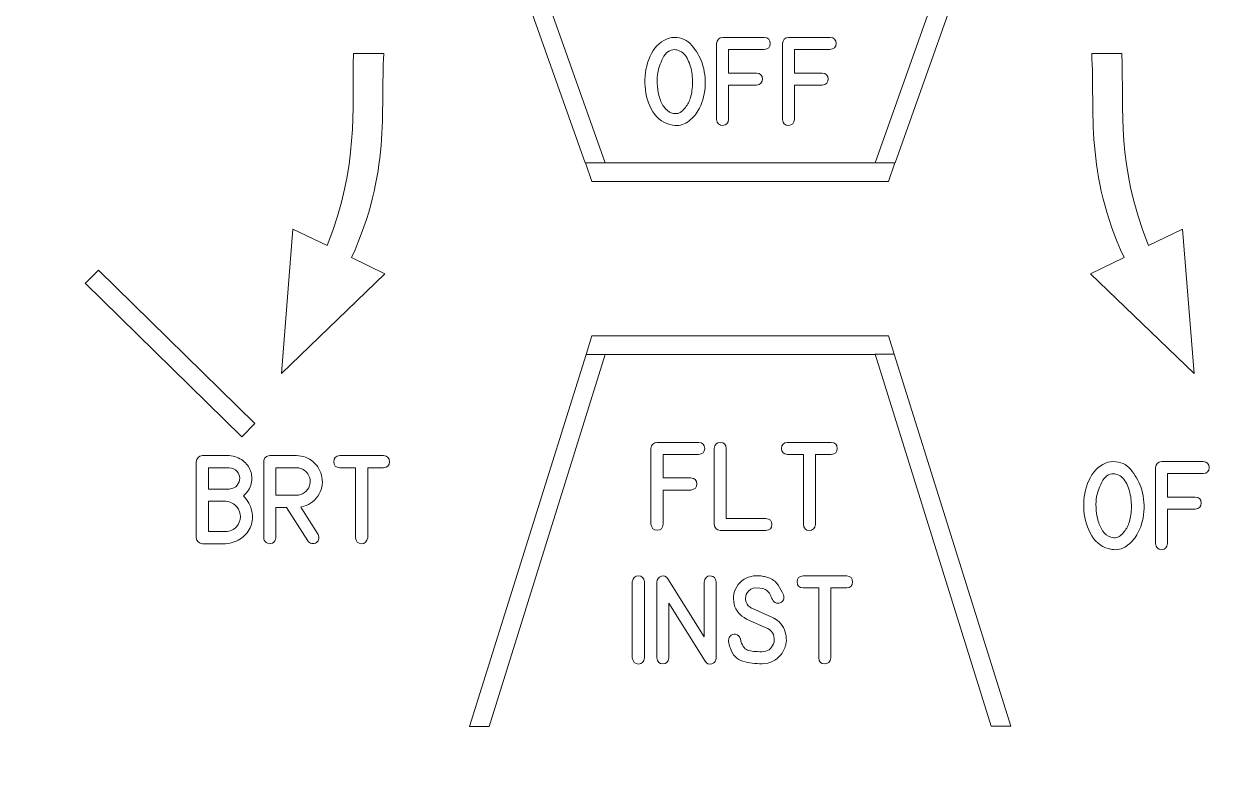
# Model space of a CAD drawing. Header units: millimetres. Extents: x -202 to 440, y -81 to 100.
# Drawn here: x -102 to -54.3, y -3.14 to 27.09 of the extents above; entities that cross this region are included whole.
import ezdxf

# ---------------------------------------------------------------- set-up
doc = ezdxf.new("R2010")
doc.units = ezdxf.units.MM
doc.header["$MEASUREMENT"] = 0
doc.layers.add('Cut', color=7, linetype='Continuous')
doc.layers.add('Engrave', color=7, linetype='Continuous')

msp = doc.modelspace()

# ---------------------------------------------------------------- linework, layer by layer
at = {"layer": 'Cut', "color": 250, "lineweight": 9}
msp.add_open_spline([(-1.0952, 97.6658), (-1.0954, 98.0639), (-1.2538, 98.4456), (-1.5355, 98.7269), (-1.5355, 98.7269), (-1.8171, 99.0082), (-2.1971, 99.1661), (-2.5952, 99.1658), (-2.5952, 99.1658), (-2.5952, 99.1658), (-144.0452, 99.1658), (-144.0452, 99.1658), (-144.0452, 99.1658), (-144.4432, 99.1656), (-144.8249, 99.0072), (-145.1062, 98.7255), (-145.1062, 98.7255), (-145.3875, 98.4439), (-145.5454, 98.0639), (-145.5452, 97.6658), (-145.5452, 97.6658), (-145.5452, 97.6658), (-145.5452, 93.1783), (-145.5452, 93.1783), (-145.5452, 93.1783), (-145.5449, 92.7802), (-145.3865, 92.3986), (-145.1049, 92.1173), (-145.1049, 92.1173), (-144.8232, 91.836), (-144.4432, 91.6781), (-144.0452, 91.6783), (-144.0452, 91.6783), (-144.0452, 91.6783), (-141.5827, 91.6783), (-141.5827, 91.6783), (-141.5827, 91.6783), (-139.4391, 91.6783), (-137.4583, 90.5347), (-136.3865, 88.6783), (-136.3865, 88.6783), (-135.3147, 86.8219), (-135.3147, 84.5347), (-136.3865, 82.6783), (-136.3865, 82.6783), (-137.4583, 80.8219), (-139.4391, 79.6783), (-141.5827, 79.6783), (-141.5827, 79.6783), (-141.5827, 79.6783), (-144.0452, 79.6783), (-144.0452, 79.6783), (-144.0452, 79.6783), (-144.4432, 79.6781), (-144.8249, 79.5197), (-145.1062, 79.238), (-145.1062, 79.238), (-145.3875, 78.9564), (-145.5454, 78.5764), (-145.5452, 78.1783), (-145.5452, 78.1783), (-145.5452, 78.1783), (-145.5452, 16.9783), (-145.5452, 16.9783), (-145.5452, 16.9783), (-145.5449, 16.5802), (-145.3865, 16.1986), (-145.1049, 15.9173), (-145.1049, 15.9173), (-144.8232, 15.636), (-144.4432, 15.4781), (-144.0452, 15.4783), (-144.0452, 15.4783), (-144.0452, 15.4783), (-141.5827, 15.4783), (-141.5827, 15.4783), (-141.5827, 15.4783), (-139.4391, 15.4783), (-137.4583, 14.3347), (-136.3865, 12.4783), (-136.3865, 12.4783), (-135.3147, 10.6219), (-135.3147, 8.3347), (-136.3865, 6.4783), (-136.3865, 6.4783), (-137.4583, 4.6219), (-139.4391, 3.4783), (-141.5827, 3.4783), (-141.5827, 3.4783), (-141.5827, 3.4783), (-144.0452, 3.4783), (-144.0452, 3.4783), (-144.0452, 3.4783), (-144.4432, 3.4781), (-144.8249, 3.3197), (-145.1062, 3.038), (-145.1062, 3.038), (-145.3875, 2.7564), (-145.5454, 2.3764), (-145.5452, 1.9783), (-145.5452, 1.9783), (-145.5452, 1.9783), (-145.5452, -59.2217), (-145.5452, -59.2217), (-145.5452, -59.2217), (-145.5449, -59.6198), (-145.3865, -60.0014), (-145.1049, -60.2827), (-145.1049, -60.2827), (-144.8232, -60.564), (-144.4432, -60.7219), (-144.0452, -60.7217), (-144.0452, -60.7217), (-144.0452, -60.7217), (-141.5827, -60.7217), (-141.5827, -60.7217), (-141.5827, -60.7217), (-139.4391, -60.7217), (-137.4583, -61.8653), (-136.3865, -63.7217), (-136.3865, -63.7217), (-135.3147, -65.5781), (-135.3147, -67.8653), (-136.3865, -69.7217), (-136.3865, -69.7217), (-137.4583, -71.5781), (-139.4391, -72.7217), (-141.5827, -72.7217), (-141.5827, -72.7217), (-141.5827, -72.7217), (-144.0452, -72.7217), (-144.0452, -72.7217), (-144.0452, -72.7217), (-144.4432, -72.7219), (-144.8249, -72.8803), (-145.1062, -73.162), (-145.1062, -73.162), (-145.3875, -73.4436), (-145.5454, -73.8236), (-145.5452, -74.2217), (-145.5452, -74.2217), (-145.5452, -74.2217), (-145.5452, -78.7092), (-145.5452, -78.7092), (-145.5452, -78.7092), (-145.5449, -79.1073), (-145.3865, -79.4889), (-145.1049, -79.7702), (-145.1049, -79.7702), (-144.8232, -80.0515), (-144.4432, -80.2094), (-144.0452, -80.2092), (-144.0452, -80.2092), (-144.0452, -80.2092), (-2.5952, -80.2092), (-2.5952, -80.2092), (-2.5952, -80.2092), (-2.1971, -80.2089), (-1.8154, -80.0505), (-1.5341, -79.7689), (-1.5341, -79.7689), (-1.2528, -79.4872), (-1.0949, -79.1073), (-1.0952, -78.7092), (-1.0952, -78.7092), (-1.0952, -78.7092), (-1.0952, -74.2217), (-1.0952, -74.2217), (-1.0952, -74.2217), (-1.0954, -73.8236), (-1.2538, -73.4419), (-1.5355, -73.1606), (-1.5355, -73.1606), (-1.8171, -72.8793), (-2.1971, -72.7214), (-2.5952, -72.7217), (-2.5952, -72.7217), (-2.5952, -72.7217), (-5.0577, -72.7217), (-5.0577, -72.7217), (-5.0577, -72.7217), (-7.2013, -72.7217), (-9.182, -71.5781), (-10.2538, -69.7217), (-10.2538, -69.7217), (-11.3256, -67.8653), (-11.3256, -65.5781), (-10.2538, -63.7217), (-10.2538, -63.7217), (-9.182, -61.8653), (-7.2013, -60.7217), (-5.0577, -60.7217), (-5.0577, -60.7217), (-5.0577, -60.7217), (-2.5952, -60.7217), (-2.5952, -60.7217), (-2.5952, -60.7217), (-2.1971, -60.7214), (-1.8154, -60.563), (-1.5341, -60.2814), (-1.5341, -60.2814), (-1.2528, -59.9997), (-1.0949, -59.6198), (-1.0952, -59.2217), (-1.0952, -59.2217), (-1.0952, -59.2217), (-1.0952, 1.9783), (-1.0952, 1.9783), (-1.0952, 1.9783), (-1.0954, 2.3764), (-1.2538, 2.7581), (-1.5355, 3.0394), (-1.5355, 3.0394), (-1.8171, 3.3207), (-2.1971, 3.4786), (-2.5952, 3.4783), (-2.5952, 3.4783), (-2.5952, 3.4783), (-5.0577, 3.4783), (-5.0577, 3.4783), (-5.0577, 3.4783), (-7.2013, 3.4783), (-9.182, 4.6219), (-10.2538, 6.4783), (-10.2538, 6.4783), (-11.3256, 8.3347), (-11.3256, 10.6219), (-10.2538, 12.4783), (-10.2538, 12.4783), (-9.182, 14.3347), (-7.2013, 15.4783), (-5.0577, 15.4783), (-5.0577, 15.4783), (-5.0577, 15.4783), (-2.5952, 15.4783), (-2.5952, 15.4783), (-2.5952, 15.4783), (-2.1971, 15.4786), (-1.8154, 15.637), (-1.5341, 15.9186), (-1.5341, 15.9186), (-1.2528, 16.2003), (-1.0949, 16.5802), (-1.0952, 16.9783), (-1.0952, 16.9783), (-1.0952, 16.9783), (-1.0952, 78.1783), (-1.0952, 78.1783), (-1.0952, 78.1783), (-1.0954, 78.5764), (-1.2538, 78.9581), (-1.5355, 79.2394), (-1.5355, 79.2394), (-1.8171, 79.5207), (-2.1971, 79.6786), (-2.5952, 79.6783), (-2.5952, 79.6783), (-2.5952, 79.6783), (-5.0577, 79.6783), (-5.0577, 79.6783), (-5.0577, 79.6783), (-7.2013, 79.6783), (-9.182, 80.8219), (-10.2538, 82.6783), (-10.2538, 82.6783), (-11.3256, 84.5347), (-11.3256, 86.8219), (-10.2538, 88.6783), (-10.2538, 88.6783), (-9.182, 90.5347), (-7.2013, 91.6783), (-5.0577, 91.6783), (-5.0577, 91.6783), (-5.0577, 91.6783), (-2.5952, 91.6783), (-2.5952, 91.6783), (-2.5952, 91.6783), (-2.1971, 91.6786), (-1.8154, 91.837), (-1.5341, 92.1186), (-1.5341, 92.1186), (-1.2528, 92.4003), (-1.0949, 92.7802), (-1.0952, 93.1783), (-1.0952, 93.1783), (-1.0952, 93.1783), (-1.0952, 97.6658), (-1.0952, 97.6658)], degree=3, knots=[0, 0, 0, 0, 0.0136986, 0.0136986, 0.0136986, 0.0136986, 0.0273973, 0.0273973, 0.0273973, 0.0273973, 0.0410959, 0.0410959, 0.0410959, 0.0410959, 0.0547945, 0.0547945, 0.0547945, 0.0547945, 0.0684932, 0.0684932, 0.0684932, 0.0684932, 0.0821918, 0.0821918, 0.0821918, 0.0821918, 0.0958904, 0.0958904, 0.0958904, 0.0958904, 0.109589, 0.109589, 0.109589, 0.109589, 0.1232877, 0.1232877, 0.1232877, 0.1232877, 0.1369863, 0.1369863, 0.1369863, 0.1369863, 0.1506849, 0.1506849, 0.1506849, 0.1506849, 0.1643836, 0.1643836, 0.1643836, 0.1643836, 0.1780822, 0.1780822, 0.1780822, 0.1780822, 0.1917808, 0.1917808, 0.1917808, 0.1917808, 0.2054795, 0.2054795, 0.2054795, 0.2054795, 0.2191781, 0.2191781, 0.2191781, 0.2191781, 0.2328767, 0.2328767, 0.2328767, 0.2328767, 0.2465753, 0.2465753, 0.2465753, 0.2465753, 0.260274, 0.260274, 0.260274, 0.260274, 0.2739726, 0.2739726, 0.2739726, 0.2739726, 0.2876712, 0.2876712, 0.2876712, 0.2876712, 0.3013699, 0.3013699, 0.3013699, 0.3013699, 0.3150685, 0.3150685, 0.3150685, 0.3150685, 0.3287671, 0.3287671, 0.3287671, 0.3287671, 0.3424658, 0.3424658, 0.3424658, 0.3424658, 0.3561644, 0.3561644, 0.3561644, 0.3561644, 0.369863, 0.369863, 0.369863, 0.369863, 0.3835616, 0.3835616, 0.3835616, 0.3835616, 0.3972603, 0.3972603, 0.3972603, 0.3972603, 0.4109589, 0.4109589, 0.4109589, 0.4109589, 0.4246575, 0.4246575, 0.4246575, 0.4246575, 0.4383562, 0.4383562, 0.4383562, 0.4383562, 0.4520548, 0.4520548, 0.4520548, 0.4520548, 0.4657534, 0.4657534, 0.4657534, 0.4657534, 0.4794521, 0.4794521, 0.4794521, 0.4794521, 0.4931507, 0.4931507, 0.4931507, 0.4931507, 0.5068493, 0.5068493, 0.5068493, 0.5068493, 0.5205479, 0.5205479, 0.5205479, 0.5205479, 0.5342466, 0.5342466, 0.5342466, 0.5342466, 0.5479452, 0.5479452, 0.5479452, 0.5479452, 0.5616438, 0.5616438, 0.5616438, 0.5616438, 0.5753425, 0.5753425, 0.5753425, 0.5753425, 0.5890411, 0.5890411, 0.5890411, 0.5890411, 0.6027397, 0.6027397, 0.6027397, 0.6027397, 0.6164384, 0.6164384, 0.6164384, 0.6164384, 0.630137, 0.630137, 0.630137, 0.630137, 0.6438356, 0.6438356, 0.6438356, 0.6438356, 0.6575342, 0.6575342, 0.6575342, 0.6575342, 0.6712329, 0.6712329, 0.6712329, 0.6712329, 0.6849315, 0.6849315, 0.6849315, 0.6849315, 0.6986301, 0.6986301, 0.6986301, 0.6986301, 0.7123288, 0.7123288, 0.7123288, 0.7123288, 0.7260274, 0.7260274, 0.7260274, 0.7260274, 0.739726, 0.739726, 0.739726, 0.739726, 0.7534247, 0.7534247, 0.7534247, 0.7534247, 0.7671233, 0.7671233, 0.7671233, 0.7671233, 0.7808219, 0.7808219, 0.7808219, 0.7808219, 0.7945205, 0.7945205, 0.7945205, 0.7945205, 0.8082192, 0.8082192, 0.8082192, 0.8082192, 0.8219178, 0.8219178, 0.8219178, 0.8219178, 0.8356164, 0.8356164, 0.8356164, 0.8356164, 0.8493151, 0.8493151, 0.8493151, 0.8493151, 0.8630137, 0.8630137, 0.8630137, 0.8630137, 0.8767123, 0.8767123, 0.8767123, 0.8767123, 0.890411, 0.890411, 0.890411, 0.890411, 0.9041096, 0.9041096, 0.9041096, 0.9041096, 0.9178082, 0.9178082, 0.9178082, 0.9178082, 0.9315068, 0.9315068, 0.9315068, 0.9315068, 0.9452055, 0.9452055, 0.9452055, 0.9452055, 0.9589041, 0.9589041, 0.9589041, 0.9589041, 0.9726027, 0.9726027, 0.9726027, 0.9726027, 1, 1, 1, 1], dxfattribs=at)
at = {"layer": 'Engrave', "color": 254, "lineweight": 9}
for points in [[(-79.5255, 21.5179), (-79.5255, 21.5179), (-89.5076, 49.6682), (-89.5076, 49.6682), (-89.5076, 49.6682), (-89.5076, 49.6682), (-88.7112, 49.6667), (-88.7112, 49.6667), (-88.7112, 49.6667), (-88.7112, 49.6667), (-78.7246, 21.5224), (-78.7246, 21.5224), (-78.7246, 21.5224), (-78.7246, 21.5224), (-79.5255, 21.5179), (-79.5255, 21.5179)], [(-67.1148, 21.5179), (-67.1148, 21.5179), (-57.1327, 49.6682), (-57.1327, 49.6682), (-57.1327, 49.6682), (-57.1327, 49.6682), (-57.9291, 49.6667), (-57.9291, 49.6667), (-57.9291, 49.6667), (-57.9291, 49.6667), (-67.9157, 21.5224), (-67.9157, 21.5224), (-67.9157, 21.5224), (-67.9157, 21.5224), (-67.1148, 21.5179), (-67.1148, 21.5179)], [(-79.4897, 13.8382), (-79.4897, 13.8382), (-78.7246, 13.8388), (-78.7246, 13.8388), (-78.7246, 13.8388), (-78.7246, 13.8388), (-83.3753, -1.0694), (-83.3753, -1.0694), (-83.3753, -1.0694), (-83.3753, -1.0694), (-84.1653, -1.0694), (-84.1653, -1.0694), (-84.1653, -1.0694), (-84.1653, -1.0694), (-79.4897, 13.8382), (-79.4897, 13.8382)], [(-67.1547, 13.8513), (-67.1547, 13.8513), (-67.9198, 13.8519), (-67.9198, 13.8519), (-67.9198, 13.8519), (-67.9198, 13.8519), (-63.2691, -1.0563), (-63.2691, -1.0563), (-63.2691, -1.0563), (-63.2691, -1.0563), (-62.4791, -1.0563), (-62.4791, -1.0563), (-62.4791, -1.0563), (-62.4791, -1.0563), (-67.1547, 13.8513), (-67.1547, 13.8513)]]:
    msp.add_open_spline(points, degree=3, knots=[0, 0, 0, 0, 0.2, 0.2, 0.2, 0.2, 0.4, 0.4, 0.4, 0.4, 0.6, 0.6, 0.6, 0.6, 1, 1, 1, 1], dxfattribs=at)
at = {"layer": 'Engrave', "color": 240, "lineweight": 9}
for points, knots in [([(-74.8483, 25.5298), (-74.743, 25.2117), (-74.703, 24.8819), (-74.7289, 24.5397), (-74.7289, 24.5397), (-74.7548, 24.1975), (-74.8488, 23.8853), (-75.0105, 23.6025), (-75.0105, 23.6025), (-75.1128, 23.4267), (-75.2522, 23.2774), (-75.4292, 23.1545), (-75.4292, 23.1545), (-75.6061, 23.0316), (-75.8013, 22.9887), (-76.0148, 23.0257), (-76.0148, 23.0257), (-76.3628, 23.0863), (-76.6292, 23.268), (-76.8138, 23.5696), (-76.8138, 23.5696), (-76.999, 23.8718), (-77.1048, 24.2081), (-77.1319, 24.5785), (-77.1319, 24.5785), (-77.1589, 24.9489), (-77.1089, 25.3093), (-76.9819, 25.6609), (-76.9819, 25.6609), (-76.8549, 26.0125), (-76.6527, 26.2677), (-76.3746, 26.4276), (-76.3746, 26.4276), (-76.2393, 26.5058), (-76.0971, 26.5446), (-75.9495, 26.5446), (-75.9495, 26.5446), (-75.6667, 26.5446), (-75.4362, 26.4382), (-75.2569, 26.2253), (-75.2569, 26.2253), (-75.0776, 26.0119), (-74.9417, 25.7803), (-74.8483, 25.5298)], [0, 0, 0, 0, 0.0833333, 0.0833333, 0.0833333, 0.0833333, 0.1666667, 0.1666667, 0.1666667, 0.1666667, 0.25, 0.25, 0.25, 0.25, 0.3333333, 0.3333333, 0.3333333, 0.3333333, 0.4166667, 0.4166667, 0.4166667, 0.4166667, 0.5, 0.5, 0.5, 0.5, 0.5833333, 0.5833333, 0.5833333, 0.5833333, 0.6666667, 0.6666667, 0.6666667, 0.6666667, 0.75, 0.75, 0.75, 0.75, 0.8333333, 0.8333333, 0.8333333, 0.8333333, 1, 1, 1, 1]), ([(-74.2662, 23.2615), (-74.2662, 23.2615), (-74.2662, 26.3), (-74.2662, 26.3), (-74.2662, 26.3), (-74.2456, 26.4517), (-74.1639, 26.5334), (-74.0216, 26.5446), (-74.0216, 26.5446), (-74.0216, 26.5446), (-72.3542, 26.5446), (-72.3542, 26.5446), (-72.3542, 26.5446), (-72.1949, 26.5323), (-72.1149, 26.4505), (-72.1149, 26.3006), (-72.1149, 26.3006), (-72.1149, 26.1513), (-72.196, 26.0707), (-72.3577, 26.0607), (-72.3577, 26.0607), (-72.3577, 26.0607), (-73.7823, 26.0607), (-73.7823, 26.0607), (-73.7823, 26.0607), (-73.7823, 26.0607), (-73.7823, 25.1182), (-73.7823, 25.1182), (-73.7823, 25.1182), (-73.7823, 25.1182), (-72.6711, 25.1182), (-72.6711, 25.1182), (-72.6711, 25.1182), (-72.5129, 25.1071), (-72.4324, 25.0295), (-72.43, 24.886), (-72.43, 24.886), (-72.4277, 24.7425), (-72.5082, 24.6585), (-72.6711, 24.6344), (-72.6711, 24.6344), (-72.6711, 24.6344), (-73.7823, 24.6344), (-73.7823, 24.6344), (-73.7823, 24.6344), (-73.7823, 24.6344), (-73.7823, 23.2615), (-73.7823, 23.2615), (-73.7823, 23.2615), (-73.7935, 23.1033), (-73.8717, 23.0228), (-74.0157, 23.0204), (-74.0157, 23.0204), (-74.1598, 23.0181), (-74.2433, 23.0986), (-74.2662, 23.2615)], [0, 0, 0, 0, 0.0666667, 0.0666667, 0.0666667, 0.0666667, 0.1333333, 0.1333333, 0.1333333, 0.1333333, 0.2, 0.2, 0.2, 0.2, 0.2666667, 0.2666667, 0.2666667, 0.2666667, 0.3333333, 0.3333333, 0.3333333, 0.3333333, 0.4, 0.4, 0.4, 0.4, 0.4666667, 0.4666667, 0.4666667, 0.4666667, 0.5333333, 0.5333333, 0.5333333, 0.5333333, 0.6, 0.6, 0.6, 0.6, 0.6666667, 0.6666667, 0.6666667, 0.6666667, 0.7333333, 0.7333333, 0.7333333, 0.7333333, 0.8, 0.8, 0.8, 0.8, 0.8666667, 0.8666667, 0.8666667, 0.8666667, 1, 1, 1, 1]), ([(-71.6328, 23.2615), (-71.6328, 23.2615), (-71.6328, 26.3), (-71.6328, 26.3), (-71.6328, 26.3), (-71.6122, 26.4517), (-71.5305, 26.5334), (-71.3882, 26.5446), (-71.3882, 26.5446), (-71.3882, 26.5446), (-69.7208, 26.5446), (-69.7208, 26.5446), (-69.7208, 26.5446), (-69.5615, 26.5323), (-69.4815, 26.4505), (-69.4815, 26.3006), (-69.4815, 26.3006), (-69.4815, 26.1513), (-69.5626, 26.0707), (-69.7243, 26.0607), (-69.7243, 26.0607), (-69.7243, 26.0607), (-71.1489, 26.0607), (-71.1489, 26.0607), (-71.1489, 26.0607), (-71.1489, 26.0607), (-71.1489, 25.1182), (-71.1489, 25.1182), (-71.1489, 25.1182), (-71.1489, 25.1182), (-70.0377, 25.1182), (-70.0377, 25.1182), (-70.0377, 25.1182), (-69.8795, 25.1071), (-69.799, 25.0295), (-69.7966, 24.886), (-69.7966, 24.886), (-69.7943, 24.7425), (-69.8748, 24.6585), (-70.0377, 24.6344), (-70.0377, 24.6344), (-70.0377, 24.6344), (-71.1489, 24.6344), (-71.1489, 24.6344), (-71.1489, 24.6344), (-71.1489, 24.6344), (-71.1489, 23.2615), (-71.1489, 23.2615), (-71.1489, 23.2615), (-71.1601, 23.1033), (-71.2383, 23.0228), (-71.3823, 23.0204), (-71.3823, 23.0204), (-71.5264, 23.0181), (-71.6099, 23.0986), (-71.6328, 23.2615)], [0, 0, 0, 0, 0.0666667, 0.0666667, 0.0666667, 0.0666667, 0.1333333, 0.1333333, 0.1333333, 0.1333333, 0.2, 0.2, 0.2, 0.2, 0.2666667, 0.2666667, 0.2666667, 0.2666667, 0.3333333, 0.3333333, 0.3333333, 0.3333333, 0.4, 0.4, 0.4, 0.4, 0.4666667, 0.4666667, 0.4666667, 0.4666667, 0.5333333, 0.5333333, 0.5333333, 0.5333333, 0.6, 0.6, 0.6, 0.6, 0.6666667, 0.6666667, 0.6666667, 0.6666667, 0.7333333, 0.7333333, 0.7333333, 0.7333333, 0.8, 0.8, 0.8, 0.8, 0.8666667, 0.8666667, 0.8666667, 0.8666667, 1, 1, 1, 1]), ([(-75.9354, 26.0554), (-76.1465, 26.0554), (-76.3064, 25.942), (-76.4151, 25.7144), (-76.4151, 25.7144), (-76.5239, 25.4869), (-76.5921, 25.2929), (-76.6209, 25.1323), (-76.6209, 25.1323), (-76.6427, 25.0148), (-76.6509, 24.8731), (-76.645, 24.7067), (-76.645, 24.7067), (-76.6392, 24.5403), (-76.615, 24.3757), (-76.5727, 24.2134), (-76.5727, 24.2134), (-76.5304, 24.0505), (-76.4663, 23.9041), (-76.3816, 23.7742), (-76.3816, 23.7742), (-76.2964, 23.6437), (-76.1853, 23.5572), (-76.0477, 23.5149), (-76.0477, 23.5149), (-75.8866, 23.4643), (-75.7478, 23.4961), (-75.6314, 23.6101), (-75.6314, 23.6101), (-75.515, 23.7248), (-75.4268, 23.8459), (-75.3668, 23.9747), (-75.3668, 23.9747), (-75.3063, 24.107), (-75.2645, 24.2798), (-75.2422, 24.495), (-75.2422, 24.495), (-75.2198, 24.7096), (-75.2251, 24.9242), (-75.2575, 25.1382), (-75.2575, 25.1382), (-75.2904, 25.3522), (-75.3545, 25.5451), (-75.4497, 25.7168), (-75.4497, 25.7168), (-75.545, 25.8884), (-75.6808, 25.9978), (-75.856, 26.0448), (-75.856, 26.0448), (-75.8789, 26.0519), (-75.9054, 26.0554), (-75.9354, 26.0554)], [0, 0, 0, 0, 0.0714286, 0.0714286, 0.0714286, 0.0714286, 0.1428571, 0.1428571, 0.1428571, 0.1428571, 0.2142857, 0.2142857, 0.2142857, 0.2142857, 0.2857143, 0.2857143, 0.2857143, 0.2857143, 0.3571429, 0.3571429, 0.3571429, 0.3571429, 0.4285714, 0.4285714, 0.4285714, 0.4285714, 0.5, 0.5, 0.5, 0.5, 0.5714286, 0.5714286, 0.5714286, 0.5714286, 0.6428571, 0.6428571, 0.6428571, 0.6428571, 0.7142857, 0.7142857, 0.7142857, 0.7142857, 0.7857143, 0.7857143, 0.7857143, 0.7857143, 0.8571429, 0.8571429, 0.8571429, 0.8571429, 1, 1, 1, 1]), ([(-78.7246, 21.5224), (-78.7246, 21.5224), (-67.9157, 21.5224), (-67.9157, 21.5224), (-67.9157, 21.5224), (-67.9157, 21.5224), (-67.1216, 21.5179), (-67.1216, 21.5179), (-67.1216, 21.5179), (-67.1216, 21.5179), (-67.3861, 20.7724), (-67.3861, 20.7724), (-67.3861, 20.7724), (-67.3861, 20.7724), (-79.2543, 20.7724), (-79.2543, 20.7724), (-79.2543, 20.7724), (-79.2543, 20.7724), (-79.5188, 21.5179), (-79.5188, 21.5179), (-79.5188, 21.5179), (-79.5188, 21.5179), (-78.7246, 21.5224), (-78.7246, 21.5224)], [0, 0, 0, 0, 0.1428571, 0.1428571, 0.1428571, 0.1428571, 0.2857143, 0.2857143, 0.2857143, 0.2857143, 0.4285714, 0.4285714, 0.4285714, 0.4285714, 0.5714286, 0.5714286, 0.5714286, 0.5714286, 0.7142857, 0.7142857, 0.7142857, 0.7142857, 1, 1, 1, 1]), ([(-99.0192, 17.2205), (-99.0192, 17.2205), (-92.757, 11.0784), (-92.757, 11.0784), (-92.757, 11.0784), (-92.757, 11.0784), (-93.2814, 10.5452), (-93.2814, 10.5452), (-93.2814, 10.5452), (-93.2814, 10.5452), (-99.5502, 16.6938), (-99.5502, 16.6938), (-99.5502, 16.6938), (-99.3668, 16.8627), (-99.1896, 17.0384), (-99.0192, 17.2205)], [0, 0, 0, 0, 0.2, 0.2, 0.2, 0.2, 0.4, 0.4, 0.4, 0.4, 0.6, 0.6, 0.6, 0.6, 1, 1, 1, 1]), ([(-67.9157, 13.8388), (-67.9157, 13.8388), (-78.7246, 13.8388), (-78.7246, 13.8388), (-78.7246, 13.8388), (-78.7246, 13.8388), (-79.4897, 13.8382), (-79.4897, 13.8382), (-79.4897, 13.8382), (-79.4897, 13.8382), (-79.2543, 14.5888), (-79.2543, 14.5888), (-79.2543, 14.5888), (-79.2543, 14.5888), (-67.3861, 14.5888), (-67.3861, 14.5888), (-67.3861, 14.5888), (-67.3861, 14.5888), (-67.1548, 13.8513), (-67.1548, 13.8513), (-67.1548, 13.8513), (-67.1548, 13.8513), (-67.9198, 13.8519), (-67.9198, 13.8519), (-67.9198, 13.8519), (-67.9198, 13.8519), (-67.9157, 13.8388), (-67.9157, 13.8388)], [0, 0, 0, 0, 0.125, 0.125, 0.125, 0.125, 0.25, 0.25, 0.25, 0.25, 0.375, 0.375, 0.375, 0.375, 0.5, 0.5, 0.5, 0.5, 0.625, 0.625, 0.625, 0.625, 0.75, 0.75, 0.75, 0.75, 1, 1, 1, 1]), ([(-76.8932, 7.0362), (-76.8932, 7.0362), (-76.8932, 10.0747), (-76.8932, 10.0747), (-76.8932, 10.0747), (-76.8726, 10.2264), (-76.7909, 10.3081), (-76.6486, 10.3193), (-76.6486, 10.3193), (-76.6486, 10.3193), (-74.9812, 10.3193), (-74.9812, 10.3193), (-74.9812, 10.3193), (-74.8219, 10.307), (-74.7419, 10.2252), (-74.7419, 10.0753), (-74.7419, 10.0753), (-74.7419, 9.926), (-74.823, 9.8454), (-74.9847, 9.8354), (-74.9847, 9.8354), (-74.9847, 9.8354), (-76.4093, 9.8354), (-76.4093, 9.8354), (-76.4093, 9.8354), (-76.4093, 9.8354), (-76.4093, 8.8929), (-76.4093, 8.8929), (-76.4093, 8.8929), (-76.4093, 8.8929), (-75.2981, 8.8929), (-75.2981, 8.8929), (-75.2981, 8.8929), (-75.1399, 8.8818), (-75.0594, 8.8042), (-75.057, 8.6607), (-75.057, 8.6607), (-75.0547, 8.5172), (-75.1352, 8.4332), (-75.2981, 8.4091), (-75.2981, 8.4091), (-75.2981, 8.4091), (-76.4093, 8.4091), (-76.4093, 8.4091), (-76.4093, 8.4091), (-76.4093, 8.4091), (-76.4093, 7.0362), (-76.4093, 7.0362), (-76.4093, 7.0362), (-76.4205, 6.878), (-76.4987, 6.7975), (-76.6427, 6.7951), (-76.6427, 6.7951), (-76.7868, 6.7928), (-76.8703, 6.8733), (-76.8932, 7.0362)], [0, 0, 0, 0, 0.0666667, 0.0666667, 0.0666667, 0.0666667, 0.1333333, 0.1333333, 0.1333333, 0.1333333, 0.2, 0.2, 0.2, 0.2, 0.2666667, 0.2666667, 0.2666667, 0.2666667, 0.3333333, 0.3333333, 0.3333333, 0.3333333, 0.4, 0.4, 0.4, 0.4, 0.4666667, 0.4666667, 0.4666667, 0.4666667, 0.5333333, 0.5333333, 0.5333333, 0.5333333, 0.6, 0.6, 0.6, 0.6, 0.6666667, 0.6666667, 0.6666667, 0.6666667, 0.7333333, 0.7333333, 0.7333333, 0.7333333, 0.8, 0.8, 0.8, 0.8, 0.8666667, 0.8666667, 0.8666667, 0.8666667, 1, 1, 1, 1]), ([(-74.121, 6.7898), (-74.2621, 6.7992), (-74.3438, 6.8786), (-74.3656, 7.0291), (-74.3656, 7.0291), (-74.3656, 7.0291), (-74.3656, 10.0747), (-74.3656, 10.0747), (-74.3656, 10.0747), (-74.3415, 10.2399), (-74.2574, 10.3211), (-74.114, 10.3187), (-74.114, 10.3187), (-73.9705, 10.3158), (-73.8923, 10.234), (-73.88, 10.0747), (-73.88, 10.0747), (-73.88, 10.0747), (-73.88, 7.2708), (-73.88, 7.2708), (-73.88, 7.2708), (-73.88, 7.2708), (-72.2901, 7.272), (-72.2901, 7.272), (-72.2901, 7.272), (-72.1267, 7.2537), (-72.0461, 7.1714), (-72.0479, 7.025), (-72.0479, 7.025), (-72.0497, 6.8786), (-72.1308, 6.8004), (-72.2919, 6.7898), (-72.2919, 6.7898), (-72.2919, 6.7898), (-74.121, 6.7898), (-74.121, 6.7898)], [0, 0, 0, 0, 0.1, 0.1, 0.1, 0.1, 0.2, 0.2, 0.2, 0.2, 0.3, 0.3, 0.3, 0.3, 0.4, 0.4, 0.4, 0.4, 0.5, 0.5, 0.5, 0.5, 0.6, 0.6, 0.6, 0.6, 0.7, 0.7, 0.7, 0.7, 0.8, 0.8, 0.8, 0.8, 1, 1, 1, 1]), ([(-70.7908, 7.0327), (-70.7908, 7.0327), (-70.7908, 9.8337), (-70.7908, 9.8337), (-70.7908, 9.8337), (-70.7908, 9.8337), (-71.4228, 9.8337), (-71.4228, 9.8337), (-71.4228, 9.8337), (-71.5834, 9.846), (-71.6639, 9.9271), (-71.6633, 10.0753), (-71.6633, 10.0753), (-71.6627, 10.2241), (-71.5822, 10.3058), (-71.4228, 10.3193), (-71.4228, 10.3193), (-71.4228, 10.3193), (-69.6743, 10.3193), (-69.6743, 10.3193), (-69.6743, 10.3193), (-69.5161, 10.307), (-69.4362, 10.2252), (-69.4356, 10.0753), (-69.4356, 10.0753), (-69.435, 9.926), (-69.5149, 9.8448), (-69.6743, 9.8337), (-69.6743, 9.8337), (-69.6743, 9.8337), (-70.3046, 9.8337), (-70.3046, 9.8337), (-70.3046, 9.8337), (-70.3046, 9.8337), (-70.3046, 7.0327), (-70.3046, 7.0327), (-70.3046, 7.0327), (-70.331, 6.8698), (-70.4157, 6.7892), (-70.5591, 6.7916), (-70.5591, 6.7916), (-70.702, 6.794), (-70.779, 6.8745), (-70.7908, 7.0327)], [0, 0, 0, 0, 0.0833333, 0.0833333, 0.0833333, 0.0833333, 0.1666667, 0.1666667, 0.1666667, 0.1666667, 0.25, 0.25, 0.25, 0.25, 0.3333333, 0.3333333, 0.3333333, 0.3333333, 0.4166667, 0.4166667, 0.4166667, 0.4166667, 0.5, 0.5, 0.5, 0.5, 0.5833333, 0.5833333, 0.5833333, 0.5833333, 0.6666667, 0.6666667, 0.6666667, 0.6666667, 0.75, 0.75, 0.75, 0.75, 0.8333333, 0.8333333, 0.8333333, 0.8333333, 1, 1, 1, 1]), ([(-93.7861, 9.7874), (-93.568, 9.7692), (-93.3846, 9.7027), (-93.2358, 9.5893), (-93.2358, 9.5893), (-93.0871, 9.4758), (-92.9836, 9.3388), (-92.9265, 9.1783), (-92.9265, 9.1783), (-92.8689, 9.0184), (-92.8613, 8.8479), (-92.903, 8.6668), (-92.903, 8.6668), (-92.9448, 8.4863), (-93.0465, 8.3199), (-93.207, 8.1682), (-93.207, 8.1682), (-93.03, 7.9824), (-92.9201, 7.7813), (-92.8766, 7.5655), (-92.8766, 7.5655), (-92.8331, 7.3498), (-92.8466, 7.1475), (-92.9171, 6.9599), (-92.9171, 6.9599), (-92.9877, 6.7724), (-93.11, 6.6131), (-93.2846, 6.4819), (-93.2846, 6.4819), (-93.4592, 6.3508), (-93.6756, 6.2768), (-93.9343, 6.2597), (-93.9343, 6.2597), (-93.9343, 6.2597), (-93.939, 6.2597), (-93.939, 6.2597), (-93.939, 6.2597), (-93.939, 6.2597), (-94.8556, 6.2597), (-94.8556, 6.2597), (-94.8556, 6.2597), (-94.9967, 6.2791), (-95.0784, 6.3591), (-95.1002, 6.499), (-95.1002, 6.499), (-95.1002, 6.499), (-95.1002, 9.5428), (-95.1002, 9.5428), (-95.1002, 9.5428), (-95.0808, 9.6851), (-94.9991, 9.7668), (-94.8556, 9.7874), (-94.8556, 9.7874), (-94.8556, 9.7874), (-93.7861, 9.7874), (-93.7861, 9.7874)], [0, 0, 0, 0, 0.0666667, 0.0666667, 0.0666667, 0.0666667, 0.1333333, 0.1333333, 0.1333333, 0.1333333, 0.2, 0.2, 0.2, 0.2, 0.2666667, 0.2666667, 0.2666667, 0.2666667, 0.3333333, 0.3333333, 0.3333333, 0.3333333, 0.4, 0.4, 0.4, 0.4, 0.4666667, 0.4666667, 0.4666667, 0.4666667, 0.5333333, 0.5333333, 0.5333333, 0.5333333, 0.6, 0.6, 0.6, 0.6, 0.6666667, 0.6666667, 0.6666667, 0.6666667, 0.7333333, 0.7333333, 0.7333333, 0.7333333, 0.8, 0.8, 0.8, 0.8, 0.8666667, 0.8666667, 0.8666667, 0.8666667, 1, 1, 1, 1]), ([(-90.2255, 6.6336), (-90.152, 6.5037), (-90.1726, 6.3949), (-90.2872, 6.3061), (-90.2872, 6.3061), (-90.3425, 6.2673), (-90.406, 6.2538), (-90.4777, 6.2668), (-90.4777, 6.2668), (-90.5494, 6.2791), (-90.6018, 6.315), (-90.6353, 6.3732), (-90.6353, 6.3732), (-90.6353, 6.3732), (-91.4843, 7.7155), (-91.4843, 7.7155), (-91.4843, 7.7155), (-91.4843, 7.7155), (-91.9153, 7.7155), (-91.9153, 7.7155), (-91.9153, 7.7155), (-91.9153, 7.7155), (-91.9153, 6.5025), (-91.9153, 6.5025), (-91.9153, 6.5025), (-91.9153, 6.4026), (-91.9605, 6.3308), (-92.0511, 6.2862), (-92.0511, 6.2862), (-92.1422, 6.2421), (-92.2269, 6.2503), (-92.3062, 6.3114), (-92.3062, 6.3114), (-92.3692, 6.3585), (-92.4009, 6.422), (-92.4009, 6.5025), (-92.4009, 6.5025), (-92.4009, 6.5025), (-92.4009, 9.5463), (-92.4009, 9.5463), (-92.4009, 9.5463), (-92.4009, 9.6128), (-92.3774, 9.6698), (-92.3309, 9.7168), (-92.3309, 9.7168), (-92.2845, 9.7639), (-92.2275, 9.7874), (-92.1598, 9.7874), (-92.1598, 9.7874), (-92.1598, 9.7874), (-91.0904, 9.7874), (-91.0904, 9.7874), (-91.0904, 9.7874), (-90.8328, 9.7874), (-90.6094, 9.7057), (-90.4201, 9.5422), (-90.4201, 9.5422), (-90.2308, 9.3782), (-90.1126, 9.1706), (-90.0667, 8.919), (-90.0667, 8.919), (-90.0185, 8.6491), (-90.0756, 8.3969), (-90.2384, 8.1623), (-90.2384, 8.1623), (-90.4007, 7.9271), (-90.6165, 7.7848), (-90.8852, 7.7343), (-90.8852, 7.7343), (-90.8852, 7.7343), (-90.9181, 7.729), (-90.9181, 7.729), (-90.9181, 7.729), (-90.9181, 7.729), (-90.2255, 6.6336), (-90.2255, 6.6336)], [0, 0, 0, 0, 0.05, 0.05, 0.05, 0.05, 0.1, 0.1, 0.1, 0.1, 0.15, 0.15, 0.15, 0.15, 0.2, 0.2, 0.2, 0.2, 0.25, 0.25, 0.25, 0.25, 0.3, 0.3, 0.3, 0.3, 0.35, 0.35, 0.35, 0.35, 0.4, 0.4, 0.4, 0.4, 0.45, 0.45, 0.45, 0.45, 0.5, 0.5, 0.5, 0.5, 0.55, 0.55, 0.55, 0.55, 0.6, 0.6, 0.6, 0.6, 0.65, 0.65, 0.65, 0.65, 0.7, 0.7, 0.7, 0.7, 0.75, 0.75, 0.75, 0.75, 0.8, 0.8, 0.8, 0.8, 0.85, 0.85, 0.85, 0.85, 0.9, 0.9, 0.9, 0.9, 1, 1, 1, 1]), ([(-88.7203, 6.5008), (-88.7203, 6.5008), (-88.7203, 9.3018), (-88.7203, 9.3018), (-88.7203, 9.3018), (-88.7203, 9.3018), (-89.3523, 9.3018), (-89.3523, 9.3018), (-89.3523, 9.3018), (-89.5129, 9.3141), (-89.5934, 9.3952), (-89.5928, 9.5434), (-89.5928, 9.5434), (-89.5922, 9.6922), (-89.5117, 9.7739), (-89.3523, 9.7874), (-89.3523, 9.7874), (-89.3523, 9.7874), (-87.6038, 9.7874), (-87.6038, 9.7874), (-87.6038, 9.7874), (-87.4456, 9.7751), (-87.3657, 9.6933), (-87.3651, 9.5434), (-87.3651, 9.5434), (-87.3645, 9.3941), (-87.4444, 9.3129), (-87.6038, 9.3018), (-87.6038, 9.3018), (-87.6038, 9.3018), (-88.2341, 9.3018), (-88.2341, 9.3018), (-88.2341, 9.3018), (-88.2341, 9.3018), (-88.2341, 6.5008), (-88.2341, 6.5008), (-88.2341, 6.5008), (-88.2605, 6.3379), (-88.3452, 6.2573), (-88.4886, 6.2597), (-88.4886, 6.2597), (-88.6315, 6.2621), (-88.7085, 6.3426), (-88.7203, 6.5008)], [0, 0, 0, 0, 0.0833333, 0.0833333, 0.0833333, 0.0833333, 0.1666667, 0.1666667, 0.1666667, 0.1666667, 0.25, 0.25, 0.25, 0.25, 0.3333333, 0.3333333, 0.3333333, 0.3333333, 0.4166667, 0.4166667, 0.4166667, 0.4166667, 0.5, 0.5, 0.5, 0.5, 0.5833333, 0.5833333, 0.5833333, 0.5833333, 0.6666667, 0.6666667, 0.6666667, 0.6666667, 0.75, 0.75, 0.75, 0.75, 0.8333333, 0.8333333, 0.8333333, 0.8333333, 1, 1, 1, 1]), ([(-57.2755, 8.5361), (-57.1702, 8.218), (-57.1302, 7.8882), (-57.1561, 7.546), (-57.1561, 7.546), (-57.182, 7.2038), (-57.276, 6.8916), (-57.4377, 6.6088), (-57.4377, 6.6088), (-57.54, 6.433), (-57.6794, 6.2837), (-57.8564, 6.1608), (-57.8564, 6.1608), (-58.0333, 6.0379), (-58.2285, 5.995), (-58.442, 6.032), (-58.442, 6.032), (-58.79, 6.0926), (-59.0564, 6.2743), (-59.241, 6.5759), (-59.241, 6.5759), (-59.4262, 6.8781), (-59.532, 7.2144), (-59.5591, 7.5848), (-59.5591, 7.5848), (-59.5861, 7.9552), (-59.5361, 8.3156), (-59.4091, 8.6672), (-59.4091, 8.6672), (-59.2821, 9.0188), (-59.0799, 9.274), (-58.8018, 9.4339), (-58.8018, 9.4339), (-58.6665, 9.5121), (-58.5243, 9.5509), (-58.3767, 9.5509), (-58.3767, 9.5509), (-58.0939, 9.5509), (-57.8634, 9.4445), (-57.6841, 9.2316), (-57.6841, 9.2316), (-57.5048, 9.0182), (-57.3689, 8.7866), (-57.2755, 8.5361)], [0, 0, 0, 0, 0.0833333, 0.0833333, 0.0833333, 0.0833333, 0.1666667, 0.1666667, 0.1666667, 0.1666667, 0.25, 0.25, 0.25, 0.25, 0.3333333, 0.3333333, 0.3333333, 0.3333333, 0.4166667, 0.4166667, 0.4166667, 0.4166667, 0.5, 0.5, 0.5, 0.5, 0.5833333, 0.5833333, 0.5833333, 0.5833333, 0.6666667, 0.6666667, 0.6666667, 0.6666667, 0.75, 0.75, 0.75, 0.75, 0.8333333, 0.8333333, 0.8333333, 0.8333333, 1, 1, 1, 1]), ([(-56.6934, 6.2678), (-56.6934, 6.2678), (-56.6934, 9.3063), (-56.6934, 9.3063), (-56.6934, 9.3063), (-56.6728, 9.458), (-56.5911, 9.5397), (-56.4488, 9.5509), (-56.4488, 9.5509), (-56.4488, 9.5509), (-54.7814, 9.5509), (-54.7814, 9.5509), (-54.7814, 9.5509), (-54.6221, 9.5386), (-54.5421, 9.4568), (-54.5421, 9.3069), (-54.5421, 9.3069), (-54.5421, 9.1576), (-54.6232, 9.077), (-54.7849, 9.067), (-54.7849, 9.067), (-54.7849, 9.067), (-56.2095, 9.067), (-56.2095, 9.067), (-56.2095, 9.067), (-56.2095, 9.067), (-56.2095, 8.1245), (-56.2095, 8.1245), (-56.2095, 8.1245), (-56.2095, 8.1245), (-55.0983, 8.1245), (-55.0983, 8.1245), (-55.0983, 8.1245), (-54.9401, 8.1134), (-54.8596, 8.0358), (-54.8572, 7.8923), (-54.8572, 7.8923), (-54.8549, 7.7488), (-54.9354, 7.6648), (-55.0983, 7.6407), (-55.0983, 7.6407), (-55.0983, 7.6407), (-56.2095, 7.6407), (-56.2095, 7.6407), (-56.2095, 7.6407), (-56.2095, 7.6407), (-56.2095, 6.2678), (-56.2095, 6.2678), (-56.2095, 6.2678), (-56.2207, 6.1096), (-56.2989, 6.0291), (-56.4429, 6.0267), (-56.4429, 6.0267), (-56.587, 6.0244), (-56.6705, 6.1049), (-56.6934, 6.2678)], [0, 0, 0, 0, 0.0666667, 0.0666667, 0.0666667, 0.0666667, 0.1333333, 0.1333333, 0.1333333, 0.1333333, 0.2, 0.2, 0.2, 0.2, 0.2666667, 0.2666667, 0.2666667, 0.2666667, 0.3333333, 0.3333333, 0.3333333, 0.3333333, 0.4, 0.4, 0.4, 0.4, 0.4666667, 0.4666667, 0.4666667, 0.4666667, 0.5333333, 0.5333333, 0.5333333, 0.5333333, 0.6, 0.6, 0.6, 0.6, 0.6666667, 0.6666667, 0.6666667, 0.6666667, 0.7333333, 0.7333333, 0.7333333, 0.7333333, 0.8, 0.8, 0.8, 0.8, 0.8666667, 0.8666667, 0.8666667, 0.8666667, 1, 1, 1, 1]), ([(-93.7861, 9.2982), (-93.7861, 9.2982), (-94.6128, 9.2982), (-94.6128, 9.2982), (-94.6128, 9.2982), (-94.6128, 9.2982), (-94.6128, 8.4492), (-94.6128, 8.4492), (-94.6128, 8.4492), (-94.6128, 8.4492), (-93.7808, 8.4492), (-93.7808, 8.4492), (-93.7808, 8.4492), (-93.6386, 8.4639), (-93.5321, 8.5151), (-93.4628, 8.6033), (-93.4628, 8.6033), (-93.3934, 8.6909), (-93.3599, 8.7849), (-93.361, 8.8855), (-93.361, 8.8855), (-93.3628, 8.986), (-93.3993, 9.0777), (-93.471, 9.1612), (-93.471, 9.1612), (-93.5421, 9.2447), (-93.6468, 9.29), (-93.7861, 9.2982)], [0, 0, 0, 0, 0.125, 0.125, 0.125, 0.125, 0.25, 0.25, 0.25, 0.25, 0.375, 0.375, 0.375, 0.375, 0.5, 0.5, 0.5, 0.5, 0.625, 0.625, 0.625, 0.625, 0.75, 0.75, 0.75, 0.75, 1, 1, 1, 1]), ([(-91.0904, 8.1993), (-90.9728, 8.1993), (-90.8646, 8.2346), (-90.7652, 8.3064), (-90.7652, 8.3064), (-90.6659, 8.3775), (-90.5994, 8.4704), (-90.5647, 8.585), (-90.5647, 8.585), (-90.5106, 8.762), (-90.5353, 8.9219), (-90.6388, 9.0648), (-90.6388, 9.0648), (-90.7423, 9.2077), (-90.8846, 9.2865), (-91.0657, 9.3018), (-91.0657, 9.3018), (-91.0657, 9.3018), (-91.9153, 9.3018), (-91.9153, 9.3018), (-91.9153, 9.3018), (-91.9153, 9.3018), (-91.9153, 8.1993), (-91.9153, 8.1993), (-91.9153, 8.1993), (-91.9153, 8.1993), (-91.0904, 8.1993), (-91.0904, 8.1993)], [0, 0, 0, 0, 0.125, 0.125, 0.125, 0.125, 0.25, 0.25, 0.25, 0.25, 0.375, 0.375, 0.375, 0.375, 0.5, 0.5, 0.5, 0.5, 0.625, 0.625, 0.625, 0.625, 0.75, 0.75, 0.75, 0.75, 1, 1, 1, 1]), ([(-58.3626, 9.0617), (-58.5737, 9.0617), (-58.7336, 8.9483), (-58.8423, 8.7207), (-58.8423, 8.7207), (-58.9511, 8.4932), (-59.0193, 8.2992), (-59.0481, 8.1386), (-59.0481, 8.1386), (-59.0699, 8.0211), (-59.0781, 7.8794), (-59.0722, 7.713), (-59.0722, 7.713), (-59.0664, 7.5466), (-59.0422, 7.382), (-58.9999, 7.2197), (-58.9999, 7.2197), (-58.9576, 7.0568), (-58.8935, 6.9104), (-58.8088, 6.7805), (-58.8088, 6.7805), (-58.7236, 6.65), (-58.6125, 6.5635), (-58.4749, 6.5212), (-58.4749, 6.5212), (-58.3138, 6.4706), (-58.175, 6.5024), (-58.0586, 6.6164), (-58.0586, 6.6164), (-57.9422, 6.7311), (-57.854, 6.8522), (-57.794, 6.981), (-57.794, 6.981), (-57.7335, 7.1133), (-57.6917, 7.2861), (-57.6694, 7.5013), (-57.6694, 7.5013), (-57.647, 7.7159), (-57.6523, 7.9305), (-57.6847, 8.1445), (-57.6847, 8.1445), (-57.7176, 8.3585), (-57.7817, 8.5514), (-57.8769, 8.7231), (-57.8769, 8.7231), (-57.9722, 8.8947), (-58.108, 9.0041), (-58.2832, 9.0511), (-58.2832, 9.0511), (-58.3061, 9.0582), (-58.3326, 9.0617), (-58.3626, 9.0617)], [0, 0, 0, 0, 0.0714286, 0.0714286, 0.0714286, 0.0714286, 0.1428571, 0.1428571, 0.1428571, 0.1428571, 0.2142857, 0.2142857, 0.2142857, 0.2142857, 0.2857143, 0.2857143, 0.2857143, 0.2857143, 0.3571429, 0.3571429, 0.3571429, 0.3571429, 0.4285714, 0.4285714, 0.4285714, 0.4285714, 0.5, 0.5, 0.5, 0.5, 0.5714286, 0.5714286, 0.5714286, 0.5714286, 0.6428571, 0.6428571, 0.6428571, 0.6428571, 0.7142857, 0.7142857, 0.7142857, 0.7142857, 0.7857143, 0.7857143, 0.7857143, 0.7857143, 0.8571429, 0.8571429, 0.8571429, 0.8571429, 1, 1, 1, 1]), ([(-93.939, 6.7471), (-93.7438, 6.7553), (-93.595, 6.8183), (-93.4933, 6.9364), (-93.4933, 6.9364), (-93.391, 7.0552), (-93.3375, 7.1863), (-93.334, 7.3304), (-93.334, 7.3304), (-93.3299, 7.4744), (-93.3757, 7.6096), (-93.4722, 7.736), (-93.4722, 7.736), (-93.5692, 7.8625), (-93.7173, 7.9389), (-93.9184, 7.9648), (-93.9184, 7.9648), (-93.9184, 7.9648), (-94.6128, 7.9648), (-94.6128, 7.9648), (-94.6128, 7.9648), (-94.6128, 7.9648), (-94.6128, 6.7471), (-94.6128, 6.7471), (-94.6128, 6.7471), (-94.6128, 6.7471), (-93.939, 6.7471), (-93.939, 6.7471)], [0, 0, 0, 0, 0.125, 0.125, 0.125, 0.125, 0.25, 0.25, 0.25, 0.25, 0.375, 0.375, 0.375, 0.375, 0.5, 0.5, 0.5, 0.5, 0.625, 0.625, 0.625, 0.625, 0.75, 0.75, 0.75, 0.75, 1, 1, 1, 1]), ([(-77.1504, 1.6802), (-77.1757, 1.5185), (-77.2574, 1.438), (-77.3956, 1.4386), (-77.3956, 1.4386), (-77.5344, 1.4392), (-77.6155, 1.5197), (-77.6396, 1.6802), (-77.6396, 1.6802), (-77.6396, 1.6802), (-77.6396, 4.7258), (-77.6396, 4.7258), (-77.6396, 4.7258), (-77.6155, 4.8875), (-77.5344, 4.9692), (-77.3956, 4.9698), (-77.3956, 4.9698), (-77.2574, 4.9704), (-77.1757, 4.8887), (-77.1504, 4.7258), (-77.1504, 4.7258), (-77.1504, 4.7258), (-77.1504, 1.6802), (-77.1504, 1.6802)], [0, 0, 0, 0, 0.1428571, 0.1428571, 0.1428571, 0.1428571, 0.2857143, 0.2857143, 0.2857143, 0.2857143, 0.4285714, 0.4285714, 0.4285714, 0.4285714, 0.5714286, 0.5714286, 0.5714286, 0.5714286, 0.7142857, 0.7142857, 0.7142857, 0.7142857, 1, 1, 1, 1]), ([(-74.2825, 1.6802), (-74.2825, 1.5597), (-74.3407, 1.4833), (-74.4571, 1.4503), (-74.4571, 1.4503), (-74.5741, 1.418), (-74.664, 1.4521), (-74.7287, 1.5532), (-74.7287, 1.5532), (-74.7287, 1.5532), (-76.1757, 3.8733), (-76.1757, 3.8733), (-76.1757, 3.8733), (-76.1757, 3.8733), (-76.1757, 1.6802), (-76.1757, 1.6802), (-76.1757, 1.6802), (-76.2009, 1.5197), (-76.2821, 1.4392), (-76.4191, 1.4392), (-76.4191, 1.4392), (-76.5566, 1.4392), (-76.6372, 1.5197), (-76.6613, 1.6802), (-76.6613, 1.6802), (-76.6613, 1.6802), (-76.6613, 4.7223), (-76.6613, 4.7223), (-76.6613, 4.7223), (-76.6442, 4.8416), (-76.5831, 4.9204), (-76.4779, 4.9586), (-76.4779, 4.9586), (-76.3726, 4.9963), (-76.285, 4.9604), (-76.215, 4.8516), (-76.215, 4.8516), (-76.215, 4.8516), (-74.7681, 2.5281), (-74.7681, 2.5281), (-74.7681, 2.5281), (-74.7681, 2.5281), (-74.7681, 4.7223), (-74.7681, 4.7223), (-74.7681, 4.7223), (-74.7463, 4.8863), (-74.6629, 4.968), (-74.5176, 4.9663), (-74.5176, 4.9663), (-74.3724, 4.9645), (-74.2942, 4.8834), (-74.2825, 4.7223), (-74.2825, 4.7223), (-74.2825, 4.7223), (-74.2825, 1.6802), (-74.2825, 1.6802)], [0, 0, 0, 0, 0.0666667, 0.0666667, 0.0666667, 0.0666667, 0.1333333, 0.1333333, 0.1333333, 0.1333333, 0.2, 0.2, 0.2, 0.2, 0.2666667, 0.2666667, 0.2666667, 0.2666667, 0.3333333, 0.3333333, 0.3333333, 0.3333333, 0.4, 0.4, 0.4, 0.4, 0.4666667, 0.4666667, 0.4666667, 0.4666667, 0.5333333, 0.5333333, 0.5333333, 0.5333333, 0.6, 0.6, 0.6, 0.6, 0.6666667, 0.6666667, 0.6666667, 0.6666667, 0.7333333, 0.7333333, 0.7333333, 0.7333333, 0.8, 0.8, 0.8, 0.8, 0.8666667, 0.8666667, 0.8666667, 0.8666667, 1, 1, 1, 1]), ([(-72.0553, 3.32), (-72.0553, 3.32), (-72.0277, 3.3083), (-72.0277, 3.3083), (-72.0277, 3.3083), (-72.0277, 3.3083), (-71.9965, 3.293), (-71.9965, 3.293), (-71.9965, 3.293), (-71.9965, 3.293), (-71.9689, 3.2771), (-71.9689, 3.2771), (-71.9689, 3.2771), (-71.9612, 3.2712), (-71.9518, 3.2659), (-71.9424, 3.2606), (-71.9424, 3.2606), (-71.9324, 3.2559), (-71.923, 3.2501), (-71.9136, 3.2448), (-71.9136, 3.2448), (-71.6867, 3.0954), (-71.5456, 2.8885), (-71.4921, 2.6245), (-71.4921, 2.6245), (-71.4715, 2.521), (-71.4668, 2.4146), (-71.4779, 2.3058), (-71.4779, 2.3058), (-71.4968, 2.1494), (-71.5514, 2.0054), (-71.6426, 1.8725), (-71.6426, 1.8725), (-71.7337, 1.7396), (-71.8484, 1.6373), (-71.9859, 1.565), (-71.9859, 1.565), (-72.1341, 1.4868), (-72.2876, 1.448), (-72.4463, 1.448), (-72.4463, 1.448), (-72.7126, 1.448), (-72.9666, 1.4821), (-73.2095, 1.5503), (-73.2095, 1.5503), (-73.4517, 1.6185), (-73.6245, 1.8013), (-73.7274, 2.0989), (-73.7274, 2.0989), (-73.7416, 2.1371), (-73.7515, 2.1759), (-73.7586, 2.2159), (-73.7586, 2.2159), (-73.7657, 2.2564), (-73.7739, 2.2964), (-73.7827, 2.337), (-73.7827, 2.337), (-73.7998, 2.4193), (-73.7798, 2.4922), (-73.7216, 2.5557), (-73.7216, 2.5557), (-73.6639, 2.6186), (-73.5916, 2.6427), (-73.5058, 2.628), (-73.5058, 2.628), (-73.4147, 2.6092), (-73.3517, 2.5533), (-73.3159, 2.4593), (-73.3159, 2.4593), (-73.3159, 2.4593), (-73.3106, 2.4434), (-73.3106, 2.4434), (-73.3106, 2.4434), (-73.2559, 2.1941), (-73.1595, 2.0453), (-73.0225, 1.9971), (-73.0225, 1.9971), (-72.8849, 1.9489), (-72.6944, 1.9272), (-72.4498, 1.9319), (-72.4498, 1.9319), (-72.2246, 1.9319), (-72.07, 2.0377), (-71.9859, 2.2488), (-71.9859, 2.2488), (-71.9495, 2.3429), (-71.9436, 2.441), (-71.9689, 2.5428), (-71.9689, 2.5428), (-71.9942, 2.6439), (-72.0441, 2.7291), (-72.1188, 2.7967), (-72.1188, 2.7967), (-72.1523, 2.8256), (-72.1958, 2.852), (-72.2499, 2.8773), (-72.2499, 2.8773), (-72.2499, 2.8773), (-73.0472, 3.2271), (-73.0472, 3.2271), (-73.0472, 3.2271), (-73.0472, 3.2271), (-73.0731, 3.2412), (-73.0731, 3.2412), (-73.0731, 3.2412), (-73.3341, 3.3788), (-73.4958, 3.5746), (-73.5587, 3.8286), (-73.5587, 3.8286), (-73.6357, 4.1226), (-73.5822, 4.386), (-73.3976, 4.62), (-73.3976, 4.62), (-73.2136, 4.8534), (-72.9713, 4.9704), (-72.6721, 4.9704), (-72.6721, 4.9704), (-72.6721, 4.9704), (-72.4822, 4.9651), (-72.4822, 4.9651), (-72.4822, 4.9651), (-72.4204, 4.9539), (-72.3605, 4.9428), (-72.3034, 4.9316), (-72.3034, 4.9316), (-72.2458, 4.921), (-72.1876, 4.9022), (-72.1294, 4.8757), (-72.1294, 4.8757), (-71.9848, 4.8081), (-71.8736, 4.7146), (-71.7966, 4.5965), (-71.7966, 4.5965), (-71.7196, 4.4783), (-71.6502, 4.3501), (-71.5885, 4.2125), (-71.5885, 4.2125), (-71.5826, 4.1996), (-71.5773, 4.1849), (-71.5726, 4.1678), (-71.5726, 4.1678), (-71.5603, 4.1114), (-71.5661, 4.0603), (-71.5902, 4.0144), (-71.5902, 4.0144), (-71.6038, 3.9856), (-71.6185, 3.9638), (-71.6332, 3.9491), (-71.6332, 3.9491), (-71.6479, 3.9338), (-71.6602, 3.9238), (-71.669, 3.918), (-71.669, 3.918), (-71.729, 3.8756), (-71.7943, 3.8627), (-71.8654, 3.8803), (-71.8654, 3.8803), (-71.9371, 3.8962), (-71.9912, 3.9421), (-72.0294, 4.0179), (-72.0294, 4.0179), (-72.0594, 4.0844), (-72.0912, 4.1526), (-72.1247, 4.2219), (-72.1247, 4.2219), (-72.1588, 4.2913), (-72.2064, 4.3489), (-72.267, 4.3954), (-72.267, 4.3954), (-72.2923, 4.4136), (-72.3169, 4.4271), (-72.3405, 4.4354), (-72.3405, 4.4354), (-72.364, 4.4442), (-72.3899, 4.4536), (-72.4187, 4.4642), (-72.4187, 4.4642), (-72.4187, 4.4642), (-72.5304, 4.483), (-72.5304, 4.483), (-72.5304, 4.483), (-72.5304, 4.483), (-72.6891, 4.4883), (-72.6891, 4.4883), (-72.6891, 4.4883), (-72.8432, 4.4859), (-72.9608, 4.4195), (-73.0419, 4.2884), (-73.0419, 4.2884), (-73.0972, 4.2043), (-73.1177, 4.1108), (-73.1042, 4.0073), (-73.1042, 4.0073), (-73.0883, 3.8803), (-73.0284, 3.7816), (-72.9249, 3.711), (-72.9249, 3.711), (-72.9202, 3.7081), (-72.9155, 3.704), (-72.9096, 3.6998), (-72.9096, 3.6998), (-72.9037, 3.6963), (-72.8973, 3.6922), (-72.8908, 3.6887), (-72.8908, 3.6887), (-72.8908, 3.6887), (-72.8714, 3.6804), (-72.8714, 3.6804), (-72.8714, 3.6804), (-72.8714, 3.6804), (-72.8508, 3.6716), (-72.8508, 3.6716), (-72.8508, 3.6716), (-72.8508, 3.6716), (-72.0553, 3.32), (-72.0553, 3.32)], [0, 0, 0, 0, 0.0181818, 0.0181818, 0.0181818, 0.0181818, 0.0363636, 0.0363636, 0.0363636, 0.0363636, 0.0545455, 0.0545455, 0.0545455, 0.0545455, 0.0727273, 0.0727273, 0.0727273, 0.0727273, 0.0909091, 0.0909091, 0.0909091, 0.0909091, 0.1090909, 0.1090909, 0.1090909, 0.1090909, 0.1272727, 0.1272727, 0.1272727, 0.1272727, 0.1454545, 0.1454545, 0.1454545, 0.1454545, 0.1636364, 0.1636364, 0.1636364, 0.1636364, 0.1818182, 0.1818182, 0.1818182, 0.1818182, 0.2, 0.2, 0.2, 0.2, 0.2181818, 0.2181818, 0.2181818, 0.2181818, 0.2363636, 0.2363636, 0.2363636, 0.2363636, 0.2545455, 0.2545455, 0.2545455, 0.2545455, 0.2727273, 0.2727273, 0.2727273, 0.2727273, 0.2909091, 0.2909091, 0.2909091, 0.2909091, 0.3090909, 0.3090909, 0.3090909, 0.3090909, 0.3272727, 0.3272727, 0.3272727, 0.3272727, 0.3454545, 0.3454545, 0.3454545, 0.3454545, 0.3636364, 0.3636364, 0.3636364, 0.3636364, 0.3818182, 0.3818182, 0.3818182, 0.3818182, 0.4, 0.4, 0.4, 0.4, 0.4181818, 0.4181818, 0.4181818, 0.4181818, 0.4363636, 0.4363636, 0.4363636, 0.4363636, 0.4545455, 0.4545455, 0.4545455, 0.4545455, 0.4727273, 0.4727273, 0.4727273, 0.4727273, 0.4909091, 0.4909091, 0.4909091, 0.4909091, 0.5090909, 0.5090909, 0.5090909, 0.5090909, 0.5272727, 0.5272727, 0.5272727, 0.5272727, 0.5454545, 0.5454545, 0.5454545, 0.5454545, 0.5636364, 0.5636364, 0.5636364, 0.5636364, 0.5818182, 0.5818182, 0.5818182, 0.5818182, 0.6, 0.6, 0.6, 0.6, 0.6181818, 0.6181818, 0.6181818, 0.6181818, 0.6363636, 0.6363636, 0.6363636, 0.6363636, 0.6545455, 0.6545455, 0.6545455, 0.6545455, 0.6727273, 0.6727273, 0.6727273, 0.6727273, 0.6909091, 0.6909091, 0.6909091, 0.6909091, 0.7090909, 0.7090909, 0.7090909, 0.7090909, 0.7272727, 0.7272727, 0.7272727, 0.7272727, 0.7454545, 0.7454545, 0.7454545, 0.7454545, 0.7636364, 0.7636364, 0.7636364, 0.7636364, 0.7818182, 0.7818182, 0.7818182, 0.7818182, 0.8, 0.8, 0.8, 0.8, 0.8181818, 0.8181818, 0.8181818, 0.8181818, 0.8363636, 0.8363636, 0.8363636, 0.8363636, 0.8545455, 0.8545455, 0.8545455, 0.8545455, 0.8727273, 0.8727273, 0.8727273, 0.8727273, 0.8909091, 0.8909091, 0.8909091, 0.8909091, 0.9090909, 0.9090909, 0.9090909, 0.9090909, 0.9272727, 0.9272727, 0.9272727, 0.9272727, 0.9454545, 0.9454545, 0.9454545, 0.9454545, 0.9636364, 0.9636364, 0.9636364, 0.9636364, 1, 1, 1, 1]), ([(-70.1727, 1.6838), (-70.1727, 1.6838), (-70.1727, 4.4848), (-70.1727, 4.4848), (-70.1727, 4.4848), (-70.1727, 4.4848), (-70.8047, 4.4848), (-70.8047, 4.4848), (-70.8047, 4.4848), (-70.9653, 4.4971), (-71.0458, 4.5782), (-71.0452, 4.7264), (-71.0452, 4.7264), (-71.0446, 4.8752), (-70.9641, 4.9569), (-70.8047, 4.9704), (-70.8047, 4.9704), (-70.8047, 4.9704), (-69.0562, 4.9704), (-69.0562, 4.9704), (-69.0562, 4.9704), (-68.898, 4.9581), (-68.8181, 4.8763), (-68.8175, 4.7264), (-68.8175, 4.7264), (-68.8169, 4.5771), (-68.8968, 4.4959), (-69.0562, 4.4848), (-69.0562, 4.4848), (-69.0562, 4.4848), (-69.6865, 4.4848), (-69.6865, 4.4848), (-69.6865, 4.4848), (-69.6865, 4.4848), (-69.6865, 1.6838), (-69.6865, 1.6838), (-69.6865, 1.6838), (-69.7129, 1.5209), (-69.7976, 1.4403), (-69.941, 1.4427), (-69.941, 1.4427), (-70.0839, 1.4451), (-70.1609, 1.5256), (-70.1727, 1.6838)], [0, 0, 0, 0, 0.0833333, 0.0833333, 0.0833333, 0.0833333, 0.1666667, 0.1666667, 0.1666667, 0.1666667, 0.25, 0.25, 0.25, 0.25, 0.3333333, 0.3333333, 0.3333333, 0.3333333, 0.4166667, 0.4166667, 0.4166667, 0.4166667, 0.5, 0.5, 0.5, 0.5, 0.5833333, 0.5833333, 0.5833333, 0.5833333, 0.6666667, 0.6666667, 0.6666667, 0.6666667, 0.75, 0.75, 0.75, 0.75, 0.8333333, 0.8333333, 0.8333333, 0.8333333, 1, 1, 1, 1])]:
    msp.add_open_spline(points, degree=3, knots=knots, dxfattribs=at)
at = {"layer": 'Engrave', "color": 7, "lineweight": 9}
for points in [[(-88.8028, 25.8956), (-88.8812, 23.5344), (-88.5716, 21.5093), (-89.8611, 18.2068), (-89.8611, 18.2068), (-89.8611, 18.2068), (-91.2336, 18.8656), (-91.2336, 18.8656), (-91.2336, 18.8656), (-91.2336, 18.8656), (-91.6925, 13.0824), (-91.6925, 13.0824), (-91.6925, 13.0824), (-91.6925, 13.0824), (-87.5446, 17.0769), (-87.5446, 17.0769), (-87.5446, 17.0769), (-87.5446, 17.0769), (-88.8858, 17.721), (-88.8858, 17.721), (-88.8858, 17.721), (-87.3128, 21.1459), (-87.7323, 23.5545), (-87.5912, 25.8955), (-87.5912, 25.8955), (-87.5912, 25.8955), (-88.8028, 25.8956), (-88.8028, 25.8956)], [(-58.0341, 25.8956), (-57.9557, 23.5344), (-58.2654, 21.5093), (-56.9759, 18.2068), (-56.9759, 18.2068), (-56.9759, 18.2068), (-55.6033, 18.8656), (-55.6033, 18.8656), (-55.6033, 18.8656), (-55.6033, 18.8656), (-55.1445, 13.0824), (-55.1445, 13.0824), (-55.1445, 13.0824), (-55.1445, 13.0824), (-59.2924, 17.0769), (-59.2924, 17.0769), (-59.2924, 17.0769), (-59.2924, 17.0769), (-57.951, 17.721), (-57.951, 17.721), (-57.951, 17.721), (-59.5242, 21.1459), (-59.1047, 23.5545), (-59.2458, 25.8955), (-59.2458, 25.8955), (-59.2458, 25.8955), (-58.0341, 25.8956), (-58.0341, 25.8956)]]:
    msp.add_open_spline(points, degree=3, knots=[0, 0, 0, 0, 0.125, 0.125, 0.125, 0.125, 0.25, 0.25, 0.25, 0.25, 0.375, 0.375, 0.375, 0.375, 0.5, 0.5, 0.5, 0.5, 0.625, 0.625, 0.625, 0.625, 0.75, 0.75, 0.75, 0.75, 1, 1, 1, 1], dxfattribs=at)

doc.saveas('drawing.dxf')
